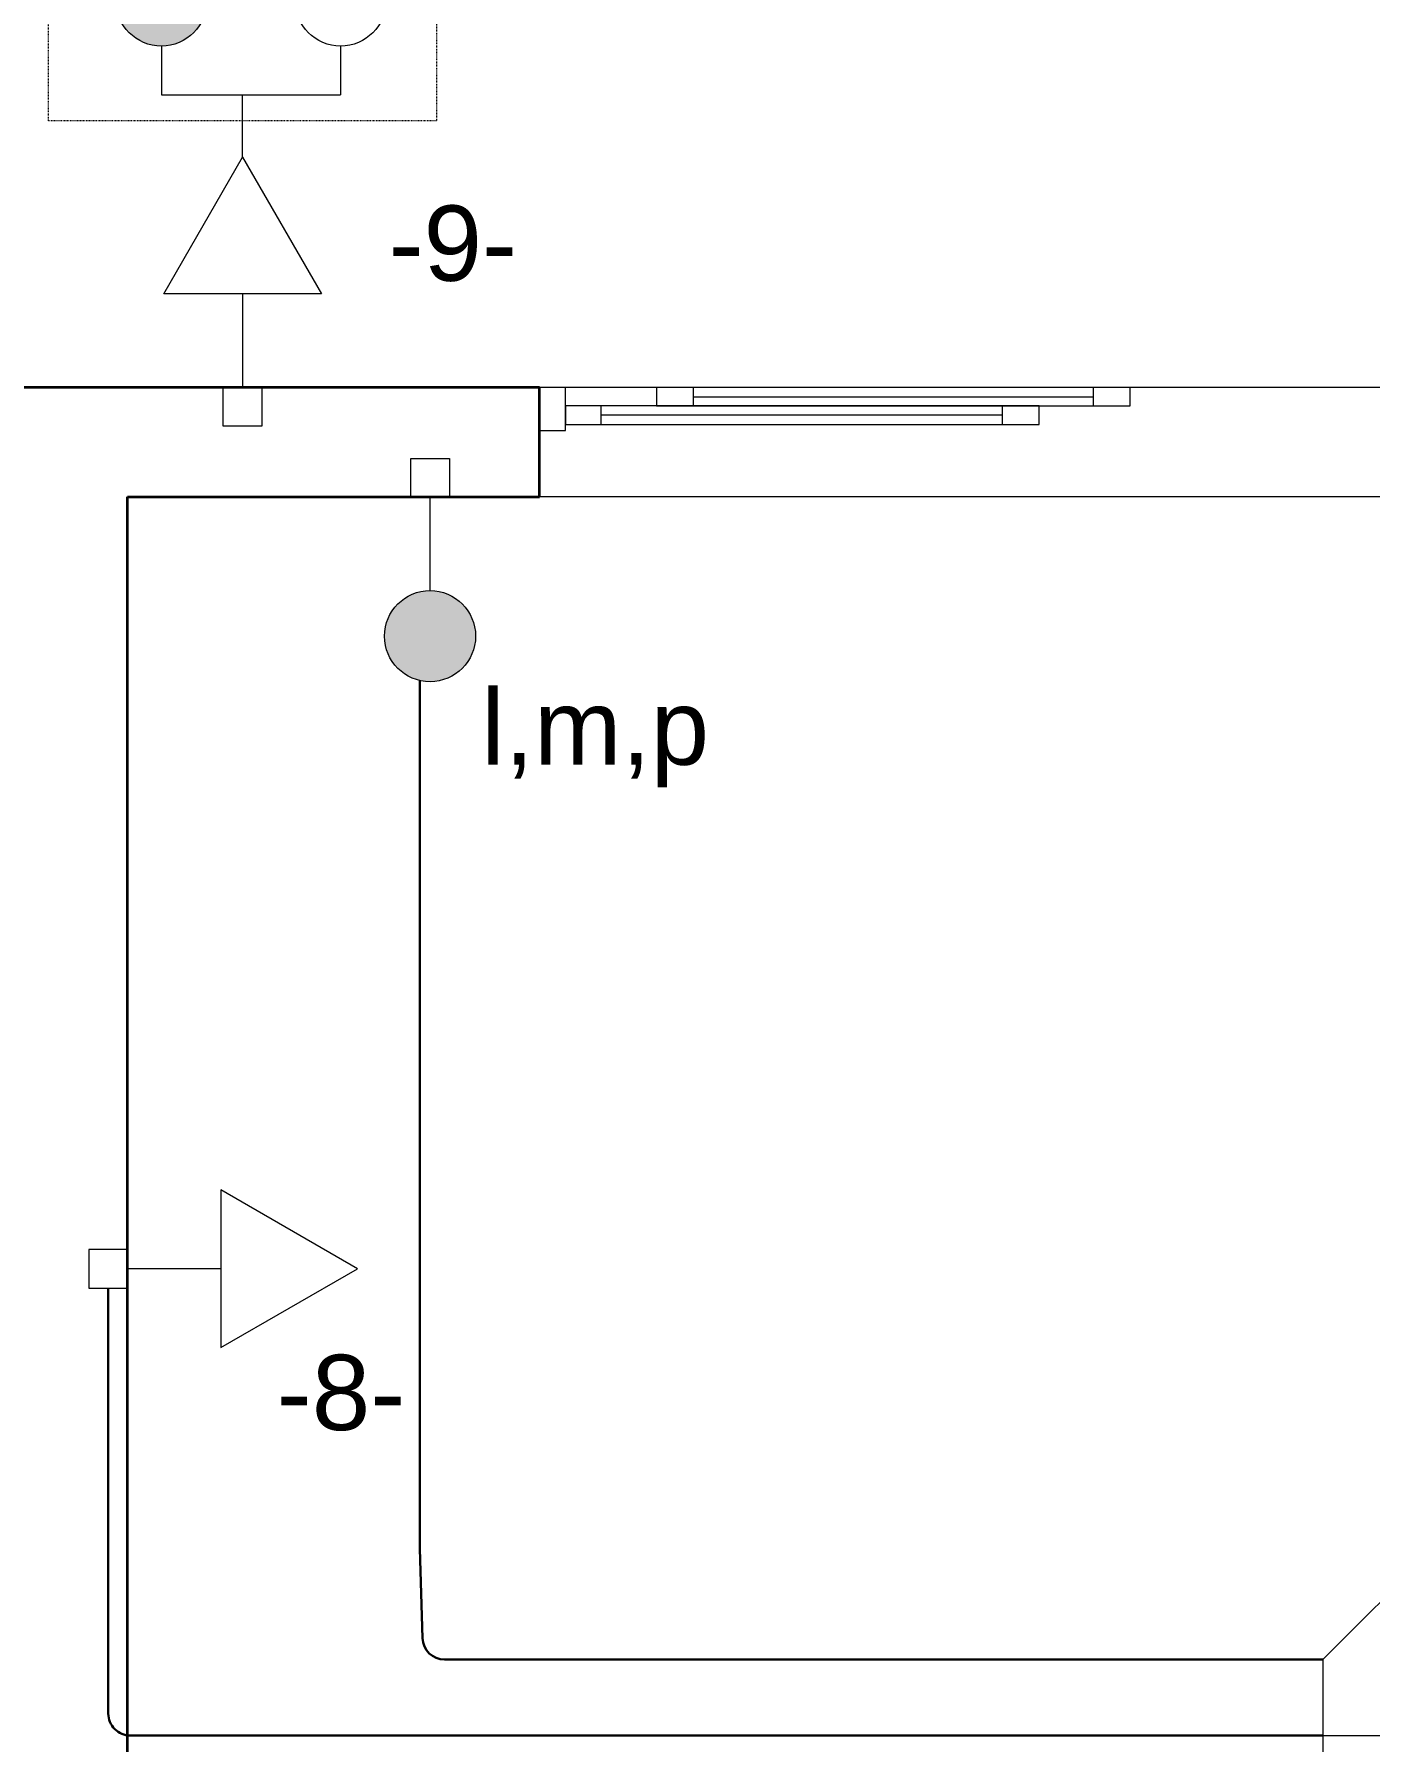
# Model space of a CAD drawing. Header units: millimetres. Extents: x -3501 to 2443, y -1417 to 2787.
# Drawn here: x -2508.4 to -2325.1, y 1013.1 to 1247.4 of the extents above; entities that cross this region are included whole.
import ezdxf

# ---------------------------------------------------------------- set-up
doc = ezdxf.new("R2010")
doc.units = ezdxf.units.MM
doc.linetypes.add('HIDDEN', pattern=[0.375, 0.25, -0.125])
for name, color, linetype, lineweight in [('EL-ELETRODUTOS-ALV', 5, 'Continuous', 30), ('EL-SIMB-P-CIRC', 1, 'Continuous', 20), ('Eletroduto', 160, 'Continuous', 30), ('Pontos Elétricos', 1, 'Continuous', 20), ('TXT e CIRCUITOS', 7, 'Continuous', 30)]:
    doc.layers.add(name, color=color, linetype=linetype, lineweight=lineweight)
doc.layers.add('PDF_Geometry', color=7, linetype='Continuous')
doc.styles.add('txt 2mm', font='arial.ttf', dxfattribs={"height": 100})

# ---------------------------------------------------------------- blocks, each defined once
blk = doc.blocks.new('cx luz oct')
at = {"ltscale": 3}
blk.add_line((43508.7, 29483.7), (43508.7, 29288.7), dxfattribs=at)
blk.add_lwpolyline([(43589.5, 29093.7), (43703.7, 29207.9), (43703.7, 29369.5), (43589.5, 29483.7), (43428, 29483.7), (43313.7, 29369.5), (43313.7, 29207.9), (43428, 29093.7)], close=True, dxfattribs=at)
blk.add_lwpolyline([(43313.7, 29288.7), (43703.7, 29288.7)], dxfattribs=at)
blk = doc.blocks.new('tom baixa')
at = {"layer": 'EL-SIMB-P-CIRC', "color": 1}
for p, q in [((138252.4, 40154.5), (138439.9, 40046.3)), ((138252.4, 39938), (138252.4, 40154.5)), ((138071.3, 40019.8), (138071.3, 40072.8)), ((138071.3, 40072.8), (138124.4, 40072.8)), ((138124.4, 40072.8), (138124.4, 40019.8)), ((138252.4, 40046.3), (138124.4, 40046.3)), ((138439.9, 40046.3), (138252.4, 39938)), ((138124.4, 40019.8), (138071.3, 40019.8))]:
    blk.add_line(p, q, dxfattribs=at)
blk = doc.blocks.new('inte sim')
at = {"layer": 'EL-SIMB-P-CIRC', "color": 1}
blk.add_line((51872.6, 16975), (51872.6, 17103.5), dxfattribs=at)
blk.add_circle((51872.6, 16912.5), 62.5, dxfattribs=at)
blk = doc.blocks.new('int paralelo')
at = {"layer": 'EL-SIMB-P-CIRC', "ltscale": 3}
h = blk.add_hatch(color=256, dxfattribs=at)
h.dxf.hatch_style = 1
h.paths.add_polyline_path([(31096.1, 22328.9, 1), (31221.1, 22328.9, 1)])
at = {"layer": 'EL-SIMB-P-CIRC', "color": 1}
for p, q in [((30914.6, 22302.4), (30914.6, 22355.4)), ((30914.6, 22355.4), (30967.6, 22355.4)), ((30967.6, 22355.4), (30967.6, 22302.4)), ((30967.6, 22302.4), (30914.6, 22302.4))]:
    blk.add_line(p, q, dxfattribs=at)
at = {"layer": 'EL-SIMB-P-CIRC', "ltscale": 3, "rotation": 90}
blk.add_blockref('inte sim', (48071.1, -29543.8), dxfattribs=at)
blk = doc.blocks.new('bloco16')
at = {"layer": 'EL-SIMB-P-CIRC', "ltscale": 3}
h = blk.add_hatch(color=256, dxfattribs=at)
h.dxf.hatch_style = 1
h.paths.add_polyline_path([(58397.2, 14595.6, 1), (58272.2, 14595.6, 1)])
at = {"layer": 'EL-SIMB-P-CIRC'}
for p, q in [((58334.7, 14533.1), (58334.7, 14466.1)), ((58580.7, 14533.1), (58580.7, 14466.1)), ((58334.7, 14466.1), (58580.7, 14466.1))]:
    blk.add_line(p, q, dxfattribs=at)
at = {"layer": 'EL-SIMB-P-CIRC', "ltscale": 3}
for p, q in [((58446.1, 14430.7), (58446.1, 14466.1)), ((58446.1, 14380.7), (58446.1, 14430.7))]:
    blk.add_line(p, q, dxfattribs=at)
at = {"layer": 'EL-SIMB-P-CIRC', "color": 1}
for p, q in [((58337.9, 14193.2), (58446.1, 14380.7)), ((58446.1, 14380.7), (58554.4, 14193.2)), ((58554.4, 14193.2), (58337.9, 14193.2)), ((58446.1, 14193.2), (58446.1, 14064.7)), ((58419.6, 14064.7), (58472.6, 14064.7)), ((58419.6, 14011.7), (58419.6, 14064.7)), ((58472.6, 14064.7), (58472.6, 14011.7)), ((58472.6, 14011.7), (58419.6, 14011.7))]:
    blk.add_line(p, q, dxfattribs=at)
at = {"layer": 'EL-SIMB-P-CIRC', "linetype": 'HIDDEN', "ltscale": 0.025}
blk.add_lwpolyline([(58180, 14787), (58712.3, 14787), (58712.3, 14430.7), (58180, 14430.7)], close=True, dxfattribs=at)
at = {"layer": 'EL-SIMB-P-CIRC', "color": 1}
for centre in [(58334.7, 14595.6), (58580.7, 14595.6)]:
    blk.add_circle(centre, 62.5, dxfattribs=at)

msp = doc.modelspace()

# ---------------------------------------------------------------- linework, layer by layer
at = {"layer": 'Eletroduto'}
msp.add_lwpolyline([(-2455.48, 1158.74), (-2455.48, 1039.6)], dxfattribs=at)
for points in [[(-2498.24, 1075.38), (-2498.24, 1016.99, 0.414214), (-2495.24, 1013.99), (-2331.56, 1013.99)], [(-2331.56, 1024.41), (-2452.11, 1024.41, -0.405319), (-2455.11, 1027.32), (-2455.48, 1039.6)]]:
    msp.add_lwpolyline(points, format="xyb", dxfattribs=at)
at = {"layer": 'PDF_Geometry', "lineweight": 35}
for p, q in [((-2439.08, 1198.96), (-2520.56, 1198.96)), ((-2439.08, 1183.93), (-2439.08, 1198.96)), ((-2495.59, 996.42), (-2495.59, 1183.93)), ((-2495.59, 1183.93), (-2439.08, 1183.93))]:
    msp.add_line(p, q, dxfattribs=at)
at = {"layer": 'PDF_Geometry', "lineweight": 18}
for points in [[(-2087.55, 1198.96), (-2660.46, 1198.96), (-2660.46, 1498.64)], [(-2422.99, 1198.96), (-2435.48, 1198.96), (-2439.08, 1198.96)], [(-2262.99, 1198.96), (-2358.02, 1198.96)], [(-2439.08, 1193.03), (-2435.48, 1193.03)], [(-2495.59, 1183.93), (-2495.59, 844.04), (-2275.48, 844.04), (-2275.48, 829.01), (-2580.46, 829.01), (-2580.46, 738.01)], [(-1775.59, 1183.93), (-2447.12, 1183.93)], [(-2181.94, 1183.93), (-2439.08, 1183.93)]]:
    msp.add_lwpolyline(points, dxfattribs=at)
at = {"layer": 'PDF_Geometry', "lineweight": 20}
for points in [[(-2435.48, 1198.96), (-2439.08, 1198.96), (-2439.08, 1193.03), (-2435.48, 1193.03)], [(-2417.92, 1198.96), (-2422.99, 1198.96), (-2422.99, 1196.42), (-2417.92, 1196.42)], [(-2358.02, 1198.96), (-2363.1, 1198.96), (-2363.1, 1196.42), (-2358.02, 1196.42)], [(-2435.48, 1193.88), (-2430.61, 1193.88), (-2430.61, 1196.42), (-2435.48, 1196.42)], [(-2375.59, 1193.88), (-2370.51, 1193.88), (-2370.51, 1196.42), (-2375.59, 1196.42)]]:
    msp.add_lwpolyline(points, close=True, dxfattribs=at)
at = {"layer": 'PDF_Geometry', "lineweight": 18}
for points in [[(-2358.02, 1198.96), (-2422.99, 1198.96), (-2422.99, 1196.42), (-2358.02, 1196.42)], [(-2435.48, 1193.88), (-2370.51, 1193.88), (-2370.51, 1196.42), (-2435.48, 1196.42)]]:
    msp.add_lwpolyline(points, close=True, dxfattribs=at)
at = {"layer": 'PDF_Geometry', "lineweight": 20}
for points in [[(-2417.92, 1197.69), (-2363.1, 1197.69)], [(-2375.59, 1195.15), (-2430.61, 1195.15)]]:
    msp.add_lwpolyline(points, dxfattribs=at)

# ---------------------------------------------------------------- block references
at = {"layer": 'EL-ELETRODUTOS-ALV', "xscale": 0.1, "yscale": 0.1, "zscale": 0.1, "rotation": 270}
msp.add_blockref('int paralelo', (-4686.97, 4280.69), dxfattribs=at)
at = {"layer": 'EL-ELETRODUTOS-ALV', "ltscale": 3, "xscale": -0.1, "yscale": 0.1, "zscale": 0.1, "rotation": 180}
msp.add_blockref('tom baixa', (-16308.03, 5082.66), dxfattribs=at)
at = {"layer": 'EL-SIMB-P-CIRC', "xscale": 0.1, "yscale": 0.1, "zscale": 0.1}
msp.add_blockref('bloco16', (-8324.43, -207.51), dxfattribs=at)
at = {"layer": 'Pontos Elétricos', "xscale": 0.1291005291005304, "yscale": 0.1291005291005304, "zscale": 0.1291005291005304}
msp.add_blockref('cx luz oct', (-7923.38, -2767.2), dxfattribs=at)

# ---------------------------------------------------------------- texts
at = {"layer": 'TXT e CIRCUITOS', "ltscale": 3, "char_height": 10.328, "attachment_point": 1, "style": 'txt 2mm'}
for s, insert in [('-9-', (-2459.78, 1223.92)), ('l,m,p', (-2447.05, 1157.51)), ('-8-', (-2475.12, 1066.22))]:
    msp.add_mtext_dynamic_manual_height_columns(s, width=19.6112, gutter_width=51.64, heights=[0], dxfattribs=dict(at, insert=insert))

doc.saveas('drawing.dxf')
